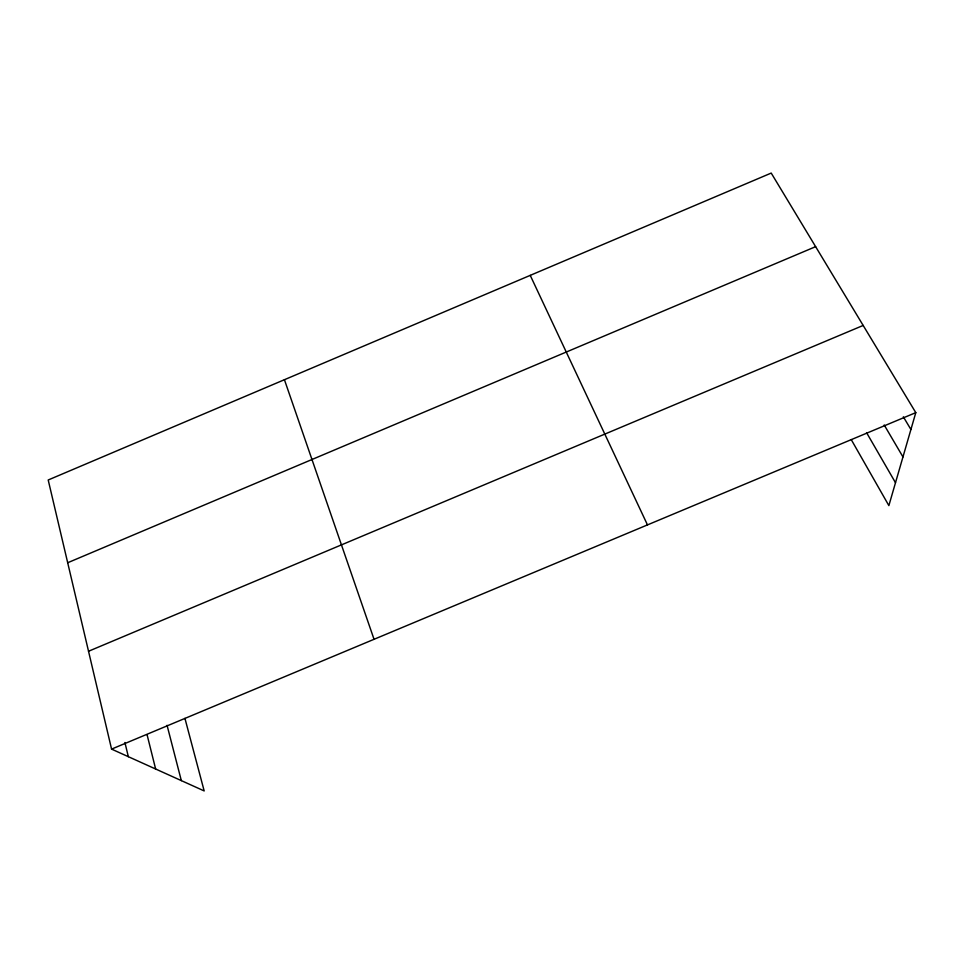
<?xml version="1.0" encoding="UTF-8"?>
<svg xmlns="http://www.w3.org/2000/svg" width="964" height="964" viewBox="0 0 964 964"><rect width="100%" height="100%" fill="white"/><g stroke="black" fill="none" stroke-linecap="round" stroke-linejoin="round"><path stroke-width="1.45" d="M184.931 718.349L204.175 790.926L111.571 749.112L48.2 479.988L771.212 173.074L915.8 412.64L888.868 505.606L851.224 439.584M67.685 562.747L815.628 246.663M88.531 651.254L863.166 325.446M111.571 749.112L915.8 412.64M903.34 416.81L910.92 429.498M884.205 424.991L902.967 456.936M866.564 432.655L895.496 482.711M530.236 275.367L647.471 524.898M284.428 379.708L374.044 639.301M167.061 725.326L181.328 780.611M147.094 734.785L155.638 769.007M124.91 742.497L128.333 756.68"/></g></svg>
